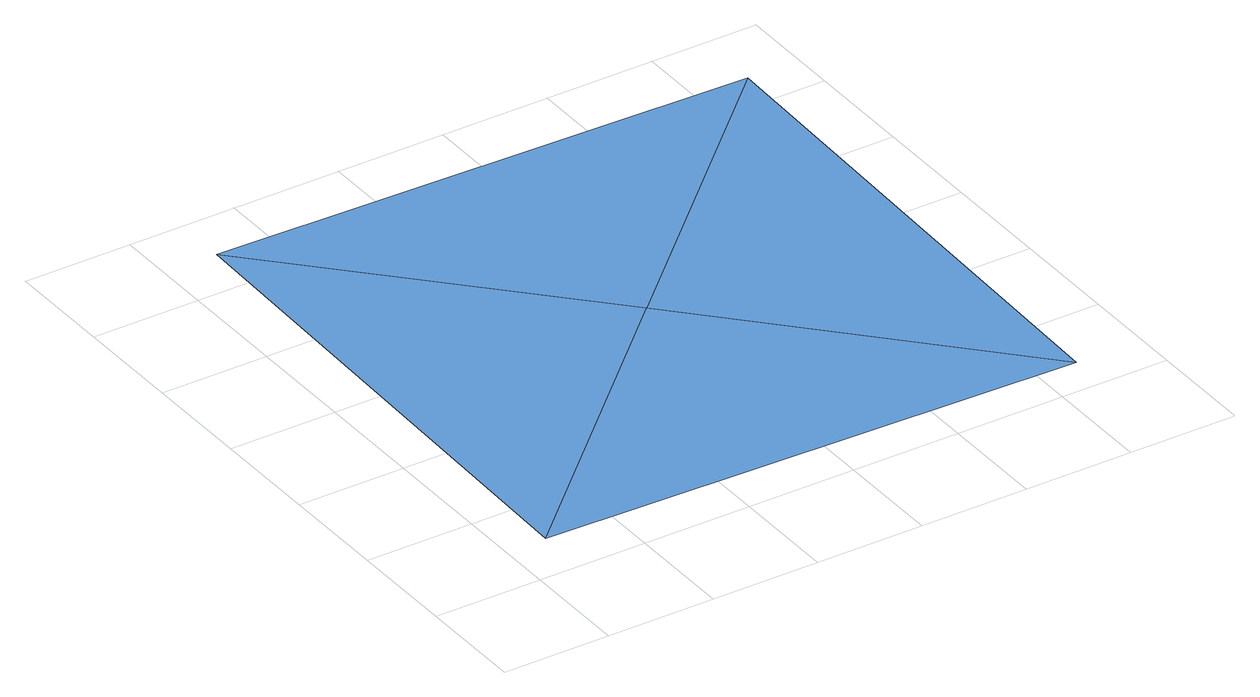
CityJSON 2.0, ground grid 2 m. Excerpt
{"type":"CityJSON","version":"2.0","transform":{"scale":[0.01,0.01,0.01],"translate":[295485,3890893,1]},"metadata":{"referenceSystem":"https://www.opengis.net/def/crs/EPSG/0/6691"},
"CityObjects":{
"waterbody1":{"type":"WaterBody","attributes":{"name":"静岡県第4次地震被害想定（元禄型関東地震）","種類":"3","津波浸水想定.浸水ランクフィールド":"Tsunami_rank.xml","津波浸水想定.浸水ランク":"1","class":"1140"},"geometry":[{"type":"MultiSurface","lod":"1","boundaries":[[[0,1,2]],[[1,0,3]],[[4,3,0]],[[0,2,4]]]}]}
},
"vertices":[
[589,587,32],[1102,1074,32],[101,1099,32],[1076,74,32],[76,99,32]
]}
